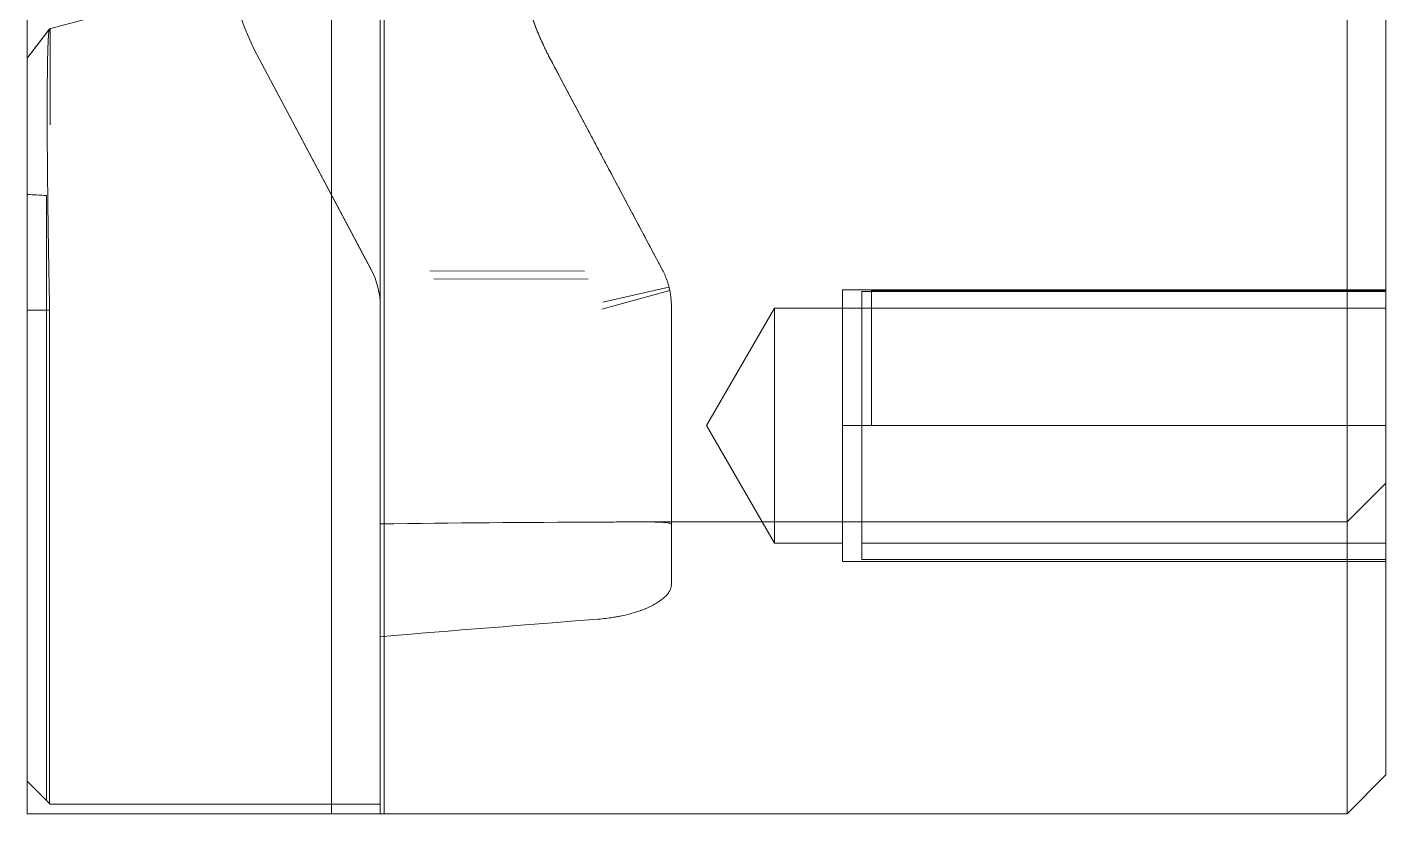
# Model space of a CAD drawing. Header units: millimetres. Extents: x 2097 to 5112, y 660 to 1576.
# Drawn here: x 4956.3 to 5026.3, y 1252.5 to 1293 of the extents above; entities that cross this region are included whole.
import ezdxf
from ezdxf.lldxf.tags import DXFTag

# ---------------------------------------------------------------- set-up
doc = ezdxf.new("R2010")
doc.units = ezdxf.units.MM
doc.layers.add('20', color=7, linetype='Continuous', true_color=0xffffff)
tags = doc.linetypes.add('DASHED', pattern=[25.72, 12.86, -12.86]).pattern_tags.tags
tags[6:7] = [DXFTag(74, 4), DXFTag(75, 0), DXFTag(340, '0'), DXFTag(46, 0.0), DXFTag(50, 0.0), DXFTag(44, 0.0), DXFTag(45, 0.0)]
tags[4:5] = [DXFTag(74, 4), DXFTag(75, 0), DXFTag(340, '0'), DXFTag(46, 0.0), DXFTag(50, 0.0), DXFTag(44, 0.0), DXFTag(45, 0.0)]

msp = doc.modelspace()

# ---------------------------------------------------------------- linework, layer by layer
at = {"layer": '20', "color": 0, "linetype": 'Continuous', "lineweight": 18}
for p, q in [((5024.342, 1287.462), (5024.342, 1497.462)), ((5026.342, 1497.462), (5026.342, 1287.462)), ((4956.342, 1320.015), (4956.342, 1287.462)), ((4956.342, 1252.462), (4956.342, 1287.462)), ((5024.342, 1252.462), (5024.342, 1287.462)), ((5026.342, 1287.462), (5026.342, 1254.462)), ((5026.342, 1254.462), (5024.342, 1252.462)), ((5024.342, 1252.462), (4956.342, 1252.462))]:
    msp.add_line(p, q, dxfattribs=at)
at = {"layer": '20', "color": 0, "linetype": 'DASHED', "lineweight": 13}
for p, q in [((4972.02, 1252.462), (4972.02, 1376.704)), ((4974.533, 1252.462), (4974.533, 1369.272)), ((4972.02, 1366.294), (4972.02, 1255.463)), ((4974.533, 1366.276), (4974.533, 1255.462)), ((4974.733, 1252.462), (4974.733, 1335.97)), ((4974.533, 1291.763), (4974.533, 1331.596)), ((4974.533, 1331.596), (4974.533, 1291.763)), ((4957.498, 1292.897), (4974.533, 1297.462)), ((4957.533, 1287.962), (4957.533, 1292.907)), ((4974.065, 1280.494), (4968.288, 1291.359)), ((4968.288, 1291.359), (4974.065, 1280.494)), ((4974.064, 1280.495), (4968.288, 1291.358)), ((4983.268, 1291.395), (4984.2, 1289.643)), ((4983.288, 1291.359), (4989.064, 1280.495)), ((4957.342, 1253.152), (4957.342, 1284.315)), ((4977.092, 1280.434), (4985.048, 1280.411)), ((4985.237, 1280.023), (4977.289, 1280)), ((4985.951, 1278.46), (4989.449, 1279.425)), ((4985.996, 1278.82), (4989.404, 1279.593)), ((4998.342, 1279.462), (4998.342, 1265.462)), ((4998.342, 1279.462), (4999.842, 1279.462)), ((5026.342, 1279.362), (4999.342, 1279.362)), ((4999.342, 1265.562), (4999.342, 1279.362)), ((5026.342, 1279.462), (4999.842, 1279.462)), ((4999.842, 1279.462), (4999.842, 1279.412)), ((4999.842, 1272.462), (4999.842, 1279.412)), ((4999.842, 1279.412), (5026.342, 1279.412)), ((4957.498, 1278.409), (4957.498, 1252.996)), ((4989.533, 1271.949), (4989.533, 1278.617)), ((4989.533, 1278.617), (4989.533, 1267.009)), ((4994.84, 1278.512), (4991.347, 1272.462)), ((4998.342, 1278.512), (4994.84, 1278.512)), ((4994.84, 1278.512), (4994.84, 1266.412)), ((4998.342, 1278.512), (4999.342, 1278.512)), ((5026.342, 1278.512), (4999.342, 1278.512)), ((4989.533, 1267.373), (4989.533, 1271.944)), ((4991.347, 1272.462), (4994.84, 1266.412)), ((4999.342, 1272.462), (4998.342, 1272.462)), ((4999.342, 1272.462), (5026.342, 1272.462)), ((5026.342, 1269.502), (5024.342, 1267.502)), ((5024.342, 1267.502), (4987.896, 1267.502)), ((4989.533, 1267.014), (4989.533, 1267.009)), ((4994.84, 1266.412), (4998.342, 1266.412)), ((4999.342, 1266.412), (5026.342, 1266.412)), ((4998.342, 1265.462), (5026.342, 1265.462)), ((4999.342, 1265.562), (5026.342, 1265.562)), ((5024.342, 1252.462), (5026.342, 1254.462)), ((4957.498, 1252.996), (4956.342, 1254.152)), ((4957.498, 1252.996), (4957.533, 1252.962)), ((4974.533, 1252.962), (4957.533, 1252.962)), ((4960.533, 1252.962), (4971.532, 1252.962)), ((5021.342, 1252.462), (4977.533, 1252.462))]:
    msp.add_line(p, q, dxfattribs=at)
at = {"layer": '20', "color": 0, "linetype": 'Continuous', "lineweight": 13}
for p, q in [((5026.342, 1254.462), (5024.342, 1252.462)), ((5021.342, 1252.462), (4959.343, 1252.462))]:
    msp.add_line(p, q, dxfattribs=at)
at = {"layer": '20', "color": 0, "linetype": 'DASHED', "lineweight": 13}
for centre, radius, start, end in [((4981.533, 1298.4), 15, 180, 208), ((4970.533, 1278.617), 4, 0, 28)]:
    msp.add_arc(centre, radius, start, end, dxfattribs=at)
for centre, major_axis, start_param, end_param in [((5088.46, 1217.462), (-283.776, 17.595), 5.092711, 5.13572), ((5014.744, 1217.462), (-283.776, -17.595), 4.804465, 4.844326)]:
    msp.add_ellipse(centre, major_axis=major_axis, ratio=0.165076, start_param=start_param, end_param=end_param, dxfattribs=at)
for points, knots in [([(4983.288, 1291.358), (4983.27, 1291.393), (4983.233, 1291.463), (4983.176, 1291.572), (4983.119, 1291.685), (4983.061, 1291.803), (4983.001, 1291.926), (4982.93, 1292.078), (4982.849, 1292.254), (4982.762, 1292.452), (4982.681, 1292.642), (4982.562, 1292.934), (4982.415, 1293.321), (4982.255, 1293.794), (4982.122, 1294.228), (4982.002, 1294.669), (4981.892, 1295.124), (4981.793, 1295.601), (4981.714, 1296.058), (4981.669, 1296.378), (4981.645, 1296.566), (4981.637, 1296.63), (4981.63, 1296.694), (4981.623, 1296.758), (4981.616, 1296.822), (4981.609, 1296.885), (4981.603, 1296.949), (4981.597, 1297.012), (4981.591, 1297.075), (4981.586, 1297.137), (4981.581, 1297.2), (4981.576, 1297.262), (4981.571, 1297.324), (4981.567, 1297.386), (4981.563, 1297.447), (4981.559, 1297.508), (4981.555, 1297.569), (4981.552, 1297.63), (4981.549, 1297.691), (4981.547, 1297.751), (4981.544, 1297.811), (4981.542, 1297.871), (4981.54, 1297.931), (4981.538, 1297.99), (4981.537, 1298.05), (4981.535, 1298.109), (4981.534, 1298.167), (4981.533, 1298.226), (4981.533, 1298.284), (4981.533, 1298.342), (4981.533, 1298.381), (4981.533, 1298.4)], [0, 0, 0, 0, 0.016233, 0.033102, 0.050607, 0.068749, 0.087529, 0.106948, 0.138117, 0.167884, 0.196241, 0.223184, 0.298094, 0.366643, 0.42878, 0.484475, 0.554292, 0.620732, 0.683773, 0.743402, 0.752211, 0.760986, 0.769724, 0.778428, 0.787097, 0.79573, 0.804327, 0.81289, 0.821417, 0.829908, 0.838364, 0.846785, 0.85517, 0.863519, 0.871833, 0.880111, 0.888354, 0.896561, 0.904732, 0.912868, 0.920968, 0.929032, 0.937061, 0.945053, 0.95301, 0.960931, 0.968817, 0.976666, 0.98448, 0.992258, 1, 1, 1, 1]), ([(4981.533, 1298.357), (4981.533, 1298.334), (4981.533, 1298.312), (4981.536, 1297.89), (4981.555, 1297.492), (4981.658, 1296.304), (4981.791, 1295.517), (4982.175, 1293.985), (4982.428, 1293.234), (4982.893, 1292.146), (4983.062, 1291.79), (4983.252, 1291.426), (4983.26, 1291.411), (4983.268, 1291.395)], [0, 0, 0, 0, 0.009316, 0.009316, 0.173231, 0.173231, 0.50106, 0.50106, 0.828889, 0.828889, 0.992804, 0.992804, 1, 1, 1, 1]), ([(4983.285, 1291.363), (4983.263, 1291.406), (4983.24, 1291.449), (4983.029, 1291.857), (4982.856, 1292.226), (4982.385, 1293.349), (4982.135, 1294.116), (4981.936, 1294.945), (4981.924, 1294.997), (4981.912, 1295.048)], [0, 0, 0, 0, 0.03604, 0.03604, 0.34385, 0.34385, 0.95947, 0.95947, 1, 1, 1, 1]), ([(4957.498, 1292.897), (4957.498, 1292.897), (4957.497, 1292.897), (4957.496, 1292.896), (4957.495, 1292.895), (4957.493, 1292.894), (4957.492, 1292.893), (4957.491, 1292.891), (4957.49, 1292.889), (4957.488, 1292.887), (4957.487, 1292.884), (4957.486, 1292.881), (4957.485, 1292.878), (4957.484, 1292.875), (4957.482, 1292.872), (4957.481, 1292.868), (4957.48, 1292.864), (4957.479, 1292.86), (4957.478, 1292.855), (4957.476, 1292.851), (4957.475, 1292.846), (4957.474, 1292.84), (4957.473, 1292.835), (4957.472, 1292.829), (4957.471, 1292.823), (4957.469, 1292.817), (4957.468, 1292.811), (4957.467, 1292.804), (4957.466, 1292.797), (4957.465, 1292.79), (4957.464, 1292.783), (4957.463, 1292.775), (4957.462, 1292.767), (4957.461, 1292.759), (4957.46, 1292.751), (4957.459, 1292.742), (4957.457, 1292.734), (4957.456, 1292.725), (4957.455, 1292.715), (4957.454, 1292.706), (4957.453, 1292.696), (4957.452, 1292.686), (4957.451, 1292.676), (4957.45, 1292.666), (4957.449, 1292.655), (4957.448, 1292.644), (4957.447, 1292.633), (4957.446, 1292.622), (4957.445, 1292.611), (4957.444, 1292.599), (4957.443, 1292.587), (4957.442, 1292.575), (4957.441, 1292.562), (4957.441, 1292.55), (4957.44, 1292.537), (4957.439, 1292.524), (4957.438, 1292.511), (4957.437, 1292.497), (4957.436, 1292.483), (4957.435, 1292.469), (4957.434, 1292.455), (4957.433, 1292.441), (4957.432, 1292.426), (4957.432, 1292.412), (4957.431, 1292.397), (4957.43, 1292.381), (4957.429, 1292.366), (4957.428, 1292.35), (4957.427, 1292.335), (4957.427, 1292.319), (4957.426, 1292.302), (4957.425, 1292.286), (4957.424, 1292.269), (4957.423, 1292.252), (4957.423, 1292.235), (4957.422, 1292.218), (4957.421, 1292.201), (4957.42, 1292.183), (4957.419, 1292.165), (4957.419, 1292.147), (4957.418, 1292.129), (4957.417, 1292.11), (4957.416, 1292.092), (4957.416, 1292.073), (4957.415, 1292.054), (4957.414, 1292.034), (4957.414, 1292.015), (4957.413, 1291.995), (4957.412, 1291.975), (4957.412, 1291.955), (4957.411, 1291.935), (4957.41, 1291.915), (4957.409, 1291.894), (4957.409, 1291.873), (4957.408, 1291.852), (4957.408, 1291.831), (4957.407, 1291.81), (4957.402, 1291.651), (4957.394, 1291.326), (4957.385, 1290.771), (4957.378, 1290.144), (4957.375, 1289.448), (4957.374, 1288.625), (4957.375, 1287.654), (4957.381, 1286.522), (4957.391, 1285.302), (4957.401, 1284.41), (4957.407, 1283.904), (4957.409, 1283.808), (4957.41, 1283.712), (4957.411, 1283.615), (4957.412, 1283.517), (4957.414, 1283.42), (4957.415, 1283.321), (4957.416, 1283.223), (4957.417, 1283.124), (4957.419, 1283.024), (4957.42, 1282.924), (4957.422, 1282.824), (4957.423, 1282.723), (4957.424, 1282.622), (4957.426, 1282.521), (4957.427, 1282.419), (4957.429, 1282.316), (4957.43, 1282.214), (4957.432, 1282.111), (4957.433, 1282.007), (4957.435, 1281.903), (4957.437, 1281.799), (4957.438, 1281.694), (4957.44, 1281.589), (4957.442, 1281.484), (4957.443, 1281.378), (4957.445, 1281.272), (4957.447, 1281.166), (4957.449, 1281.059), (4957.451, 1280.952), (4957.452, 1280.845), (4957.454, 1280.737), (4957.456, 1280.629), (4957.458, 1280.521), (4957.46, 1280.412), (4957.462, 1280.303), (4957.464, 1280.194), (4957.466, 1280.084), (4957.468, 1279.975), (4957.47, 1279.864), (4957.472, 1279.754), (4957.474, 1279.643), (4957.476, 1279.532), (4957.478, 1279.421), (4957.481, 1279.309), (4957.483, 1279.198), (4957.485, 1279.086), (4957.487, 1278.973), (4957.489, 1278.861), (4957.492, 1278.748), (4957.494, 1278.635), (4957.496, 1278.522), (4957.498, 1278.446), (4957.498, 1278.409)], [0, 0, 0, 0, 0.002751, 0.005499, 0.008244, 0.010987, 0.013726, 0.016463, 0.019198, 0.021929, 0.024658, 0.027384, 0.030107, 0.032827, 0.035545, 0.03826, 0.040972, 0.043681, 0.046388, 0.049092, 0.051793, 0.054492, 0.057188, 0.059881, 0.062571, 0.065259, 0.067944, 0.070626, 0.073306, 0.075982, 0.078656, 0.081328, 0.083997, 0.086663, 0.089326, 0.091987, 0.094645, 0.0973, 0.099953, 0.102603, 0.10525, 0.107894, 0.110536, 0.113176, 0.115812, 0.118446, 0.121078, 0.123706, 0.126332, 0.128956, 0.131577, 0.134195, 0.13681, 0.139423, 0.142033, 0.144641, 0.147246, 0.149848, 0.152448, 0.155045, 0.15764, 0.160232, 0.162821, 0.165408, 0.167992, 0.170574, 0.173152, 0.175729, 0.178303, 0.180874, 0.183443, 0.186009, 0.188572, 0.191133, 0.193692, 0.196248, 0.198801, 0.201352, 0.2039, 0.206445, 0.208989, 0.211529, 0.214067, 0.216603, 0.219136, 0.221666, 0.224194, 0.22672, 0.229243, 0.231763, 0.234281, 0.236796, 0.239309, 0.24182, 0.244328, 0.246833, 0.249336, 0.251837, 0.302139, 0.352076, 0.401681, 0.450984, 0.500018, 0.561342, 0.623098, 0.685352, 0.748164, 0.752695, 0.757234, 0.761781, 0.766336, 0.7709, 0.775472, 0.780052, 0.78464, 0.789237, 0.793842, 0.798456, 0.803077, 0.807707, 0.812346, 0.816993, 0.821648, 0.826312, 0.830984, 0.835665, 0.840354, 0.845052, 0.849758, 0.854473, 0.859197, 0.863929, 0.86867, 0.873419, 0.878177, 0.882944, 0.887719, 0.892504, 0.897297, 0.902098, 0.906909, 0.911728, 0.916556, 0.921393, 0.926239, 0.931094, 0.935957, 0.94083, 0.945711, 0.950601, 0.955501, 0.960409, 0.965326, 0.970252, 0.975188, 0.980132, 0.985085, 0.990048, 0.995019, 1, 1, 1, 1]), ([(4989.063, 1280.498), (4989.038, 1280.545), (4988.988, 1280.638), (4988.914, 1280.777), (4988.84, 1280.916), (4988.766, 1281.055), (4988.692, 1281.194), (4988.619, 1281.333), (4988.545, 1281.472), (4988.471, 1281.61), (4988.398, 1281.749), (4988.324, 1281.887), (4988.251, 1282.025), (4988.177, 1282.163), (4988.104, 1282.301), (4988.031, 1282.438), (4987.958, 1282.576), (4987.885, 1282.713), (4987.812, 1282.85), (4987.739, 1282.987), (4987.666, 1283.124), (4987.593, 1283.261), (4987.521, 1283.398), (4987.448, 1283.534), (4987.376, 1283.671), (4987.303, 1283.807), (4987.231, 1283.943), (4987.159, 1284.079), (4987.086, 1284.215), (4987.014, 1284.35), (4986.942, 1284.486), (4986.87, 1284.621), (4986.798, 1284.756), (4986.727, 1284.891), (4986.655, 1285.026), (4986.583, 1285.161), (4986.465, 1285.384), (4986.299, 1285.695), (4986.089, 1286.092), (4985.879, 1286.485), (4985.671, 1286.877), (4985.464, 1287.265), (4985.316, 1287.544), (4985.225, 1287.716), (4985.19, 1287.78), (4985.156, 1287.845), (4985.122, 1287.91), (4985.087, 1287.975), (4985.053, 1288.039), (4985.018, 1288.104), (4984.984, 1288.169), (4984.95, 1288.233), (4984.915, 1288.298), (4984.881, 1288.362), (4984.847, 1288.427), (4984.812, 1288.491), (4984.778, 1288.556), (4984.744, 1288.62), (4984.71, 1288.685), (4984.675, 1288.749), (4984.641, 1288.813), (4984.607, 1288.878), (4984.573, 1288.942), (4984.539, 1289.006), (4984.505, 1289.07), (4984.47, 1289.135), (4984.436, 1289.199), (4984.402, 1289.263), (4984.368, 1289.327), (4984.334, 1289.391), (4984.3, 1289.455), (4984.266, 1289.519), (4984.232, 1289.583), (4984.209, 1289.626), (4984.198, 1289.647)], [0, 0, 0, 0, 0.014746, 0.029481, 0.044206, 0.058921, 0.073626, 0.088322, 0.10301, 0.117689, 0.132361, 0.147026, 0.161683, 0.176334, 0.190979, 0.205619, 0.220254, 0.234883, 0.249509, 0.264131, 0.27875, 0.293365, 0.307979, 0.32259, 0.3372, 0.351809, 0.366417, 0.381025, 0.395633, 0.410242, 0.424852, 0.439464, 0.454077, 0.468693, 0.483313, 0.497935, 0.512561, 0.556046, 0.599429, 0.642722, 0.685938, 0.729087, 0.772184, 0.77945, 0.786721, 0.793997, 0.801278, 0.808564, 0.815856, 0.823152, 0.830454, 0.837761, 0.845073, 0.852391, 0.859715, 0.867044, 0.874378, 0.881719, 0.889065, 0.896417, 0.903775, 0.911139, 0.91851, 0.925886, 0.933268, 0.940657, 0.948052, 0.955453, 0.962861, 0.970276, 0.977697, 0.985124, 0.992559, 1, 1, 1, 1]), ([(4989.064, 1280.495), (4989.064, 1280.495), (4989.064, 1280.495), (4989.064, 1280.495), (4989.064, 1280.496), (4989.064, 1280.496), (4989.063, 1280.497), (4989.063, 1280.498), (4989.063, 1280.498)], [0, 0, 0, 0, 0.16608, 0.33204, 0.498147, 0.664667, 0.831864, 1, 1, 1, 1]), ([(4989.533, 1271.944), (4989.533, 1271.994), (4989.533, 1272.092), (4989.533, 1272.239), (4989.533, 1272.387), (4989.533, 1272.535), (4989.533, 1272.683), (4989.533, 1272.831), (4989.533, 1272.98), (4989.533, 1273.128), (4989.533, 1273.277), (4989.533, 1273.426), (4989.533, 1273.575), (4989.533, 1273.724), (4989.533, 1273.874), (4989.533, 1274.023), (4989.533, 1274.173), (4989.533, 1274.323), (4989.533, 1274.473), (4989.533, 1274.623), (4989.533, 1274.774), (4989.533, 1274.924), (4989.533, 1275.075), (4989.533, 1275.2), (4989.533, 1275.299), (4989.533, 1275.372), (4989.533, 1275.445), (4989.533, 1275.519), (4989.533, 1275.592), (4989.533, 1275.665), (4989.533, 1275.738), (4989.533, 1275.812), (4989.533, 1275.885), (4989.533, 1275.958), (4989.533, 1276.032), (4989.533, 1276.105), (4989.533, 1276.179), (4989.533, 1276.252), (4989.533, 1276.326), (4989.533, 1276.399), (4989.533, 1276.473), (4989.533, 1276.546), (4989.533, 1276.62), (4989.533, 1276.694), (4989.533, 1276.767), (4989.533, 1276.841), (4989.533, 1276.915), (4989.533, 1276.988), (4989.533, 1277.062), (4989.533, 1277.136), (4989.533, 1277.21), (4989.533, 1277.283), (4989.533, 1277.357), (4989.533, 1277.431), (4989.533, 1277.505), (4989.533, 1277.579), (4989.533, 1277.653), (4989.533, 1277.727), (4989.533, 1277.801), (4989.533, 1277.875), (4989.533, 1277.949), (4989.533, 1278.023), (4989.533, 1278.097), (4989.533, 1278.172), (4989.533, 1278.246), (4989.533, 1278.32), (4989.533, 1278.394), (4989.533, 1278.468), (4989.533, 1278.543), (4989.533, 1278.592), (4989.533, 1278.617)], [0, 0, 0, 0, 0.022871, 0.045716, 0.068537, 0.091335, 0.11411, 0.136864, 0.159598, 0.182313, 0.205009, 0.227688, 0.250351, 0.272999, 0.295633, 0.318254, 0.340862, 0.36346, 0.386048, 0.408627, 0.431198, 0.453762, 0.476321, 0.498875, 0.509791, 0.520705, 0.531616, 0.542524, 0.553431, 0.564335, 0.575236, 0.586136, 0.597034, 0.60793, 0.618825, 0.629718, 0.640609, 0.6515, 0.662389, 0.673277, 0.684164, 0.69505, 0.705935, 0.71682, 0.727705, 0.738589, 0.749472, 0.760356, 0.77124, 0.782124, 0.793007, 0.803892, 0.814776, 0.825662, 0.836548, 0.847435, 0.858322, 0.869211, 0.880101, 0.890992, 0.901885, 0.912779, 0.923675, 0.934572, 0.945471, 0.956373, 0.967276, 0.978182, 0.98909, 1, 1, 1, 1]), ([(4985.813, 1267.491), (4985.946, 1267.491), (4986.077, 1267.492), (4986.271, 1267.493), (4986.336, 1267.493), (4986.464, 1267.494), (4986.527, 1267.494), (4986.715, 1267.496), (4986.959, 1267.497), (4987.308, 1267.5), (4987.53, 1267.501), (4987.665, 1267.501), (4987.692, 1267.501), (4987.745, 1267.501), (4987.824, 1267.502), (4987.9, 1267.502), (4988.05, 1267.502), (4988.146, 1267.501), (4988.262, 1267.501), (4988.284, 1267.5), (4988.329, 1267.5), (4988.352, 1267.5), (4988.418, 1267.499), (4988.46, 1267.499), (4988.585, 1267.497), (4988.741, 1267.493), (4988.946, 1267.486), (4989.065, 1267.479), (4989.133, 1267.474), (4989.146, 1267.473), (4989.172, 1267.471), (4989.185, 1267.469), (4989.222, 1267.466), (4989.245, 1267.464), (4989.311, 1267.456), (4989.387, 1267.444), (4989.47, 1267.424), (4989.504, 1267.408), (4989.518, 1267.398), (4989.521, 1267.395), (4989.525, 1267.391), (4989.527, 1267.389), (4989.531, 1267.382), (4989.533, 1267.377), (4989.533, 1267.372)], [0, 0, 0, 0, 0.0625, 0.0625, 0.09375, 0.09375, 0.125, 0.125, 0.1875, 0.25, 0.3125, 0.3125, 0.328125, 0.328125, 0.34375, 0.375, 0.375, 0.4375, 0.4375, 0.453125, 0.453125, 0.46875, 0.46875, 0.5, 0.5, 0.5625, 0.625, 0.6875, 0.6875, 0.703125, 0.703125, 0.71875, 0.71875, 0.75, 0.75, 0.8125, 0.875, 0.9375, 0.9375, 0.953125, 0.953125, 0.96875, 0.96875, 1, 1, 1, 1]), ([(4989.533, 1267.372), (4989.533, 1267.286), (4989.533, 1267.156), (4989.533, 1266.81), (4989.533, 1266.593), (4989.533, 1266.299), (4989.533, 1266.266), (4989.533, 1266.198), (4989.533, 1266.094), (4989.533, 1265.984), (4989.533, 1265.756), (4989.533, 1265.594), (4989.533, 1265.078), (4989.533, 1264.694), (4989.533, 1264.269)], [0, 0, 0, 0, 0.25, 0.25, 0.5, 0.5, 0.53125, 0.53125, 0.5625, 0.625, 0.625, 0.75, 0.75, 1, 1, 1, 1]), ([(4989.533, 1264.269), (4989.533, 1264.222), (4989.527, 1264.174), (4989.503, 1264.079), (4989.469, 1263.983), (4989.412, 1263.887), (4989.36, 1263.815), (4989.332, 1263.779), (4989.301, 1263.743), (4989.28, 1263.719), (4989.269, 1263.706), (4989.211, 1263.646), (4989.16, 1263.599), (4989.075, 1263.528), (4989.046, 1263.504), (4988.999, 1263.469), (4988.983, 1263.458), (4988.951, 1263.435), (4988.869, 1263.377), (4988.708, 1263.277), (4988.467, 1263.149), (4988.288, 1263.069), (4988.147, 1263.011), (4988.099, 1262.991), (4988.025, 1262.963), (4988, 1262.954), (4987.95, 1262.935), (4987.823, 1262.89), (4987.587, 1262.814), (4987.253, 1262.723), (4987.017, 1262.67), (4986.867, 1262.64), (4986.836, 1262.634), (4986.775, 1262.622), (4986.744, 1262.617), (4986.652, 1262.6), (4986.589, 1262.59), (4986.402, 1262.56), (4986.149, 1262.525), (4985.89, 1262.5), (4985.76, 1262.49)], [0, 0, 0, 0, 0.0625, 0.0625, 0.125, 0.1875, 0.1875, 0.21875, 0.234375, 0.234375, 0.25, 0.25, 0.3125, 0.3125, 0.34375, 0.34375, 0.359375, 0.359375, 0.375, 0.4375, 0.5, 0.5625, 0.5625, 0.59375, 0.59375, 0.609375, 0.609375, 0.625, 0.6875, 0.75, 0.8125, 0.8125, 0.828125, 0.828125, 0.84375, 0.84375, 0.875, 0.875, 0.9375, 1, 1, 1, 1])]:
    msp.add_open_spline(points, degree=3, knots=knots, dxfattribs=at)
for points, degree in [([(4956.342, 1291.39), (4957.498, 1292.897)], 1), ([(4957.492, 1292.892), (4956.513, 1291.613)], 1), ([(4984.198, 1289.647), (4983.895, 1290.217), (4983.591, 1290.788), (4983.288, 1291.358)], 3), ([(4957.342, 1284.315), (4957.009, 1284.332), (4956.675, 1284.35), (4956.342, 1284.367)], 3), ([(4957.498, 1278.409), (4956.342, 1278.409)], 1), ([(4989.533, 1267.372), (4989.533, 1268.896), (4989.533, 1270.42), (4989.533, 1271.944)], 3)]:
    msp.add_open_spline(points, degree=degree, dxfattribs=at)
msp.add_rational_spline([(4989.533, 1278.617), (4989.533, 1279.275), (4989.373, 1279.914), (4989.064, 1280.495)], [1, 0.980197150851, 0.980197150851, 1], degree=3, dxfattribs=at)

doc.saveas('drawing.dxf')
